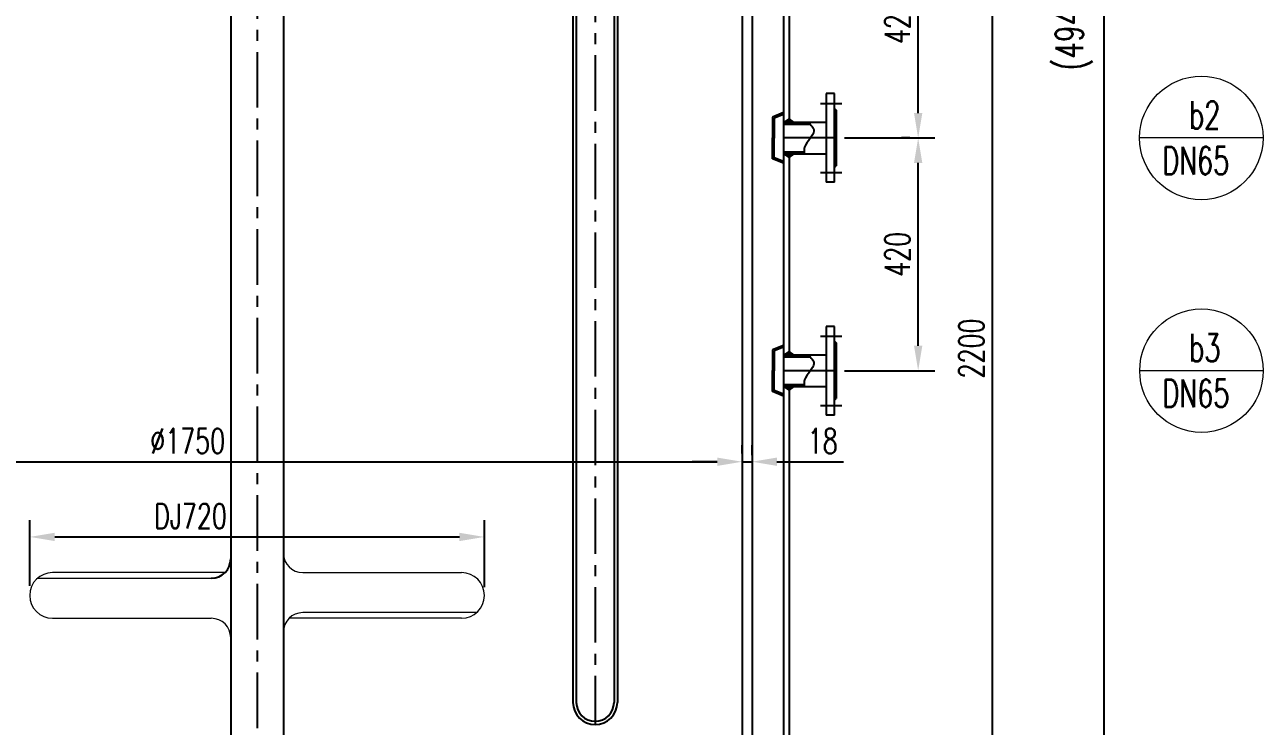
# Model space of a CAD drawing. Extents: x 21069 to 28494, y -750 to 9762.
# Drawn here: x 22556 to 24790, y 4949 to 6215 of the extents above; entities that cross this region are included whole.
import ezdxf

# ---------------------------------------------------------------- set-up
doc = ezdxf.new("R2010")
doc.units = 0
doc.header["$LTSCALE"] = 8
doc.linetypes.add('ACAD_ISO10W100', pattern=[18, 12, -3, 0, -3])
doc.linetypes.add('CENTER', pattern=[2, 1.25, -0.25, 0.25, -0.25])
for name, color, linetype in [('1', 1, 'Continuous'), ('2', 7, 'CENTER'), ('图层1', 1, 'Continuous'), ('图层2', 4, 'ACAD_ISO10W100')]:
    doc.layers.add(name, color=color, linetype=linetype)
doc.styles.add('hzfs', font='simplex.shx', dxfattribs={"width": 0.7, "bigfont": 'hzfs.shx'})
doc.styles.get("Standard").update_dxf_attribs({"font": 'txt', "width": 0.7, "bigfont": 'hztxt.shx'})
doc.dimstyles.new('ISO-25', dxfattribs={"dimtxt": 2.5, "dimasz": 2.5, "dimexe": 1.25, "dimexo": 0.625, "dimtad": 1, "dimtxsty": 'Standard', "dimcen": 2.5, "dimadec": 0, "dimazin": 0, "dimtfac": 1, "dimtmove": 0, "dimatfit": 3, "dimfxl": 1, "dimarcsym": 0})
doc.dimstyles.new('PVCAD$0', dxfattribs={"dimscale": 15, "dimtxt": 3, "dimasz": 3, "dimexe": 2, "dimexo": 1, "dimgap": 1, "dimtad": 1, "dimdec": 0, "dimzin": 0, "dimdsep": 46, "dimtxsty": 'hzfs', "dimcen": 2.5, "dimclrd": 4, "dimclre": 4, "dimadec": 0, "dimazin": 0, "dimtfac": 1, "dimtmove": 0, "dimatfit": 0, "dimfxl": 1, "dimarcsym": 0})

# ---------------------------------------------------------------- blocks, each defined once
blk = doc.blocks.new('*D154')
at = {"layer": '1', "color": 4, "lineweight": -2}
for p, q in [((24326.3, 8801.5), (24514.3, 8801.5)), ((24503, 8761.5), (24503, 3712)), ((22980.5, 3672), (24514.3, 3672))]:
    blk.add_line(p, q, dxfattribs=at)
at = {"layer": '1', "color": 4}
for points in [[(24496.4, 8761.5), (24509.7, 8761.5), (24503, 8801.5)], [(24496.4, 3712), (24509.7, 3712), (24503, 3672)]]:
    blk.add_solid(points, dxfattribs=at)
at = {"layer": 'Defpoints', "color": 0}
for p in [(24326.3, 8801.5), (22980.5, 3672), (24503, 3672)]:
    blk.add_point(p, dxfattribs=at)
at = {"layer": '1', "color": 7, "lineweight": 13, "insert": (24448.7, 6213.6), "char_height": 50, "attachment_point": 5, "rotation": 90, "style": 'hzfs'}
blk.add_mtext('(4940)', dxfattribs=at)
blk = doc.blocks.new('*D170')
at = {"layer": '2', "color": 4, "linetype": 'ByBlock', "lineweight": -2}
for p, q in [((22100.1, 5570.3), (22100.1, 5396.2)), ((23850.2, 5570), (23850.2, 5396.2)), ((22145.1, 5426.2), (23805.2, 5426.2))]:
    blk.add_line(p, q, dxfattribs=at)
at = {"layer": '2', "color": 4, "linetype": 'ByBlock'}
for points in [[(22145.1, 5433.7), (22145.1, 5418.7), (22100.1, 5426.2)], [(23805.2, 5433.7), (23805.2, 5418.7), (23850.2, 5426.2)]]:
    blk.add_solid(points, dxfattribs=at)
at = {"layer": 'Defpoints', "color": 0, "linetype": 'ByBlock'}
for p in [(22100.1, 5585.3), (23850.2, 5585), (23850.2, 5426.2)]:
    blk.add_point(p, dxfattribs=at)
at = {"layer": '2', "color": 0, "linetype": 'ByBlock', "lineweight": 13, "insert": (22849.9, 5463.7), "char_height": 45, "attachment_point": 5, "style": 'hzfs'}
blk.add_mtext('%%C1750', dxfattribs=at)
blk = doc.blocks.new('*D171')
at = {"layer": '2', "color": 4, "linetype": 'ByBlock', "lineweight": -2}
for p, q in [((23930.1, 6730.5), (24331.3, 6730.5)), ((24301.3, 6685.5), (24301.3, 4575.5)), ((23883.1, 4530.5), (24331.3, 4530.5))]:
    blk.add_line(p, q, dxfattribs=at)
at = {"layer": '2', "color": 4, "linetype": 'ByBlock'}
for points in [[(24293.8, 6685.5), (24308.8, 6685.5), (24301.3, 6730.5)], [(24293.8, 4575.5), (24308.8, 4575.5), (24301.3, 4530.5)]]:
    blk.add_solid(points, dxfattribs=at)
at = {"layer": 'Defpoints', "color": 0, "linetype": 'ByBlock'}
for p in [(23915.1, 6730.5), (23868.1, 4530.5), (24301.3, 4530.5)]:
    blk.add_point(p, dxfattribs=at)
at = {"layer": '2', "color": 0, "linetype": 'ByBlock', "lineweight": 13, "insert": (24263.8, 5630.5), "char_height": 45, "attachment_point": 5, "rotation": 90, "style": 'hzfs'}
blk.add_mtext('2200', dxfattribs=at)
blk = doc.blocks.new('*D161')
at = {"layer": '1', "color": 4, "linetype": 'ByBlock', "lineweight": -2}
for p, q in [((24152.8, 6430.5), (24137.8, 6430.5)), ((24167.8, 6055.5), (24167.8, 6385.5)), ((24035.1, 6010.5), (24197.8, 6010.5))]:
    blk.add_line(p, q, dxfattribs=at)
at = {"layer": '1', "color": 4, "linetype": 'ByBlock'}
for points in [[(24160.3, 6385.5), (24175.3, 6385.5), (24167.8, 6430.5)], [(24160.3, 6055.5), (24175.3, 6055.5), (24167.8, 6010.5)]]:
    blk.add_solid(points, dxfattribs=at)
at = {"layer": 'Defpoints', "color": 0, "linetype": 'ByBlock'}
for p in [(24167.8, 6430.5), (24167.8, 6430.5), (24020.1, 6010.5)]:
    blk.add_point(p, dxfattribs=at)
at = {"layer": '1', "color": 0, "linetype": 'ByBlock', "lineweight": 13, "insert": (24130.3, 6220.5), "char_height": 45, "attachment_point": 5, "rotation": 90, "style": 'hzfs'}
blk.add_mtext('420', dxfattribs=at)
blk = doc.blocks.new('*D162')
at = {"layer": '1', "color": 4, "linetype": 'ByBlock', "lineweight": -2}
for p, q in [((24152.8, 6010.5), (24137.8, 6010.5)), ((24167.8, 5635.5), (24167.8, 5965.5)), ((24035.1, 5590.5), (24197.8, 5590.5))]:
    blk.add_line(p, q, dxfattribs=at)
at = {"layer": '1', "color": 4, "linetype": 'ByBlock'}
for points in [[(24160.3, 5965.5), (24175.3, 5965.5), (24167.8, 6010.5)], [(24160.3, 5635.5), (24175.3, 5635.5), (24167.8, 5590.5)]]:
    blk.add_solid(points, dxfattribs=at)
at = {"layer": 'Defpoints', "color": 0, "linetype": 'ByBlock'}
for p in [(24167.8, 6010.5), (24167.8, 6010.5), (24020.1, 5590.5)]:
    blk.add_point(p, dxfattribs=at)
at = {"layer": '1', "color": 0, "linetype": 'ByBlock', "lineweight": 13, "insert": (24130.3, 5800.5), "char_height": 45, "attachment_point": 5, "rotation": 90, "style": 'hzfs'}
blk.add_mtext('420', dxfattribs=at)
blk = doc.blocks.new('*D167')
at = {"layer": '1', "color": 4, "linetype": 'ByBlock', "lineweight": -2}
for p, q in [((22565, 5202), (22565, 5320.5)), ((23385.2, 5199.8), (23385.2, 5320.5)), ((22610, 5290.5), (23340.2, 5290.5))]:
    blk.add_line(p, q, dxfattribs=at)
at = {"layer": '1', "color": 4, "linetype": 'ByBlock'}
for points in [[(22610, 5298), (22610, 5283), (22565, 5290.5)], [(23340.2, 5298), (23340.2, 5283), (23385.2, 5290.5)]]:
    blk.add_solid(points, dxfattribs=at)
at = {"layer": 'Defpoints', "color": 0, "linetype": 'ByBlock'}
for p in [(23385.2, 5290.5), (22565, 5187), (23385.2, 5184.8)]:
    blk.add_point(p, dxfattribs=at)
at = {"layer": '1', "color": 0, "linetype": 'ByBlock', "lineweight": 13, "insert": (22855.1, 5328), "char_height": 45, "attachment_point": 5, "style": 'hzfs'}
blk.add_mtext('DJ720', dxfattribs=at)
blk = doc.blocks.new('*D153')
at = {"layer": '2', "color": 4, "linetype": 'ByBlock', "lineweight": -2}
for p, q in [((23850.2, 5441.2), (23850.2, 5456.2)), ((23868.1, 5438.2), (23868.1, 5456.2)), ((23805.2, 5426.2), (23760.2, 5426.2)), ((23850.2, 5426.2), (23868.1, 5426.2)), ((23913.1, 5426.2), (24033.1, 5426.2))]:
    blk.add_line(p, q, dxfattribs=at)
at = {"layer": '2', "color": 4, "linetype": 'ByBlock'}
for points in [[(23805.2, 5433.7), (23805.2, 5418.7), (23850.2, 5426.2)], [(23913.1, 5433.7), (23913.1, 5418.7), (23868.1, 5426.2)]]:
    blk.add_solid(points, dxfattribs=at)
at = {"layer": 'Defpoints', "color": 0, "linetype": 'ByBlock'}
for p in [(23850.2, 5426.2), (23868.1, 5426.2), (23868.1, 5423.2)]:
    blk.add_point(p, dxfattribs=at)
at = {"layer": '2', "color": 0, "linetype": 'ByBlock', "lineweight": 13, "insert": (23995.6, 5463.7), "char_height": 45, "attachment_point": 5, "style": 'hzfs'}
blk.add_mtext('18', dxfattribs=at)

msp = doc.modelspace()

# ---------------------------------------------------------------- hatches: boundary and pattern name
at = {"lineweight": 13}
h = msp.add_hatch(color=256, dxfattribs=at)
h.paths.add_polyline_path([(23935.074, 6038.98), (23935.072, 6045.827), (23944.211, 6038.98)])
h.paths.add_polyline_path([(23925.074, 6038.98), (23935.072, 6045.827), (23935.074, 6038.98)])
h = msp.add_hatch(color=256, dxfattribs=at)
h.paths.add_polyline_path([(23935.072, 5975.133), (23944.211, 5981.98), (23935.074, 5981.98)])
h.paths.add_polyline_path([(23935.072, 5975.133), (23935.074, 5981.98), (23925.074, 5981.98)])
h = msp.add_hatch(color=256, dxfattribs=at)
h.paths.add_polyline_path([(23935.074, 5618.98), (23935.072, 5625.827), (23944.211, 5618.98)])
h.paths.add_polyline_path([(23925.074, 5618.98), (23935.072, 5625.827), (23935.074, 5618.98)])
h = msp.add_hatch(color=256, dxfattribs=at)
h.paths.add_polyline_path([(23935.072, 5555.133), (23944.211, 5561.98), (23935.074, 5561.98)])
h.paths.add_polyline_path([(23935.072, 5555.133), (23935.074, 5561.98), (23925.074, 5561.98)])

# ---------------------------------------------------------------- linework, layer by layer
for p, q in [((23925.074, 6038.98), (23935.072, 6045.827)), ((23935.072, 6045.827), (23944.211, 6038.98)), ((24790.059, 6010.521), (24567.188, 6010.521)), ((23925.074, 5981.98), (23935.072, 5975.133)), ((23935.072, 5975.133), (23944.211, 5981.98)), ((23925.074, 5618.98), (23935.072, 5625.827)), ((23935.072, 5625.827), (23944.211, 5618.98)), ((24790.313, 5590.521), (24567.441, 5590.521)), ((23925.074, 5561.98), (23935.072, 5555.133)), ((23935.072, 5555.133), (23944.211, 5561.98))]:
    msp.add_line(p, q, dxfattribs=at)
for centre in [(24678.624, 6010.521), (24678.877, 5590.521)]:
    msp.add_circle(centre, 111.436, dxfattribs=at)
for points in [[(23968.222, 6038.98), (23975.101, 6034.035), (23987.139, 6021.039), (23962.064, 6000.691), (23961.588, 5985.969), (23962.215, 5981.98)], [(23968.222, 5618.98), (23975.101, 5614.035), (23987.139, 5601.039), (23962.064, 5580.691), (23961.588, 5565.969), (23962.215, 5561.98)]]:
    msp.add_open_spline(points, degree=3, knots=[14.97707616, 14.97707616, 14.97707616, 14.97707616, 37.26813391, 70.90218916, 83.20334943, 83.20334943, 83.20334943, 83.20334943])
at = {"layer": '1', "lineweight": 13}
for p, q in [((22579.031, 5215.924), (22892.574, 5215.924)), ((22917.311, 5226.163), (22606.238, 5226.163)), ((23057.574, 5226.163), (23343.91, 5226.163)), ((22606.238, 5143.627), (22892.574, 5143.627)), ((23343.91, 5143.627), (23032.838, 5143.627)), ((23371.118, 5153.867), (23057.574, 5153.867)), ((23022.574, 5118.867), (23022.574, 5099.888)), ((22927.574, 5108.627), (22927.574, 5099.888))]:
    msp.add_line(p, q, dxfattribs=at)
at = {"layer": '1'}
msp.add_arc((22892.574, 5250.924), 35, 270, 0, dxfattribs=at)
at = {"layer": '1', "lineweight": 13}
for centre, radius, start, end in [((23057.574, 5261.163), 35, 180.000042, 269.999983), ((22606.238, 5184.895), 41.268, 90, 270), ((23343.91, 5184.895), 41.268, 270, 90), ((22892.574, 5108.627), 35, 0, 90), ((23057.574, 5118.867), 35, 90, 180)]:
    msp.add_arc(centre, radius, start, end, dxfattribs=at)
at = {"layer": '图层1'}
for p, q in [((23545.074, 7202.138), (23545.074, 5751.844)), ((23551.074, 7212.138), (23551.074, 5751.431)), ((23619.074, 7212.138), (23619.074, 5761.53)), ((23625.074, 7202.138), (23625.074, 5760.024)), ((23850.414, 6730.48), (23850.074, 4490.48)), ((23868.074, 6730.48), (23868.074, 4490.48)), ((23925.074, 6560.48), (23925.074, 4490.48)), ((23935.074, 6401.98), (23935.074, 6038.98)), ((22927.574, 6320.655), (22927.574, 4615.142)), ((23022.574, 6320.655), (23022.574, 4540.805)), ((24002.074, 6090.48), (24002.074, 5930.48)), ((24017.074, 6090.48), (24002.074, 6090.48)), ((24017.074, 5930.48), (24017.074, 6090.48)), ((23924.888, 6056.206), (23905.017, 6048.267)), ((24017.074, 6063.561), (24020.074, 6060.48)), ((24020.074, 6060.48), (24020.074, 6010.48)), ((23905.017, 6048.267), (23905.017, 6010.335)), ((23925.074, 6053.05), (23908.017, 6046.235)), ((23908.017, 6046.235), (23908.017, 6010.335)), ((23925.074, 6038.98), (24002.074, 6038.98)), ((23925.074, 6035.48), (23972.653, 6035.48)), ((23905.017, 5972.693), (23905.017, 6010.625)), ((23908.017, 5974.725), (23908.017, 6010.625)), ((24020.074, 6010.48), (24020.074, 5960.48)), ((24020.074, 5966.775), (24020.074, 6010.48)), ((23924.888, 5964.754), (23905.017, 5972.693)), ((23925.074, 5967.91), (23908.017, 5974.725)), ((23925.074, 5985.48), (23961.869, 5985.48)), ((23925.074, 5981.98), (24002.074, 5981.98)), ((23935.074, 5981.98), (23935.074, 5618.98)), ((24017.074, 5957.399), (24020.074, 5960.48)), ((24017.074, 5930.48), (24002.074, 5930.48)), ((23545.074, 5751.844), (23545.074, 4991.757)), ((23551.074, 5751.431), (23551.074, 4991.757)), ((23619.074, 5761.53), (23619.074, 4991.757)), ((23625.074, 5760.024), (23625.074, 4991.757)), ((24002.074, 5670.48), (24002.074, 5510.48)), ((24017.074, 5670.48), (24002.074, 5670.48)), ((24017.074, 5510.48), (24017.074, 5670.48)), ((23924.888, 5636.206), (23905.017, 5628.267)), ((23925.074, 5633.05), (23908.017, 5626.235)), ((24017.074, 5643.561), (24020.074, 5640.48)), ((24020.074, 5640.48), (24020.074, 5590.48)), ((23905.017, 5628.267), (23905.017, 5590.335)), ((23908.017, 5626.235), (23908.017, 5590.335)), ((23925.074, 5618.98), (24002.074, 5618.98)), ((23925.074, 5615.48), (23972.653, 5615.48)), ((23905.017, 5552.693), (23905.017, 5590.625)), ((23908.017, 5554.725), (23908.017, 5590.625)), ((24020.074, 5590.48), (24020.074, 5540.48)), ((24020.074, 5546.775), (24020.074, 5590.48)), ((23925.074, 5565.48), (23961.869, 5565.48)), ((23924.888, 5544.754), (23905.017, 5552.693)), ((23925.074, 5547.91), (23908.017, 5554.725)), ((23925.074, 5561.98), (24002.074, 5561.98)), ((23935.074, 5561.98), (23935.074, 4476.48)), ((24017.074, 5537.399), (24020.074, 5540.48)), ((24017.074, 5510.48), (24002.074, 5510.48))]:
    msp.add_line(p, q, dxfattribs=at)
for radius in [40, 34]:
    msp.add_arc((23585.074, 4991.757), radius, 180, 0, dxfattribs=at)
at = {"layer": '图层2', "linetype": 'CENTER', "ltscale": 10}
for p, q in [((22975.074, 8885.636), (22975.074, 3908.98)), ((23585.074, 7279.757), (23585.074, 4951.757))]:
    msp.add_line(p, q, dxfattribs=at)
at = {"layer": '图层2'}
for p, q in [((23991.741, 6072.98), (24030.323, 6072.98)), ((24020.074, 6010.48), (23925.074, 6010.48)), ((23991.741, 5947.98), (24030.323, 5947.98)), ((23991.741, 5652.98), (24030.323, 5652.98)), ((24020.074, 5590.48), (23925.074, 5590.48)), ((23991.741, 5527.98), (24030.323, 5527.98))]:
    msp.add_line(p, q, dxfattribs=at)

# ---------------------------------------------------------------- texts
at = {"lineweight": 13, "style": 'hzfs', "width": 0.68}
for s, p in [('b2', (24656.147, 6026.797)), ('DN65', (24608.166, 5944.604)), ('b3', (24656.4, 5606.797)), ('DN65', (24608.419, 5524.604))]:
    msp.add_text(s, height=50, dxfattribs=at).set_placement(p)

# ---------------------------------------------------------------- dimensions: what is measured, and where the dimension line sits
at = {"layer": '1', "lineweight": 13}
dim = msp.add_linear_dim(base=(24503.041, 3672.03), p1=(24326.348, 8801.466), p2=(22980.497, 3672.03), angle=90, text='(4940)', dimstyle='ISO-25', override={"dimtxt": 50, "dimasz": 40, "dimexe": 11.25, "dimexo": 0, "dimgap": 16.25, "dimtxsty": 'hzfs', "dimcen": 0, "dimclrd": 4, "dimclre": 4, "dimclrt": 7, "dimtfac": 0.7, "dimatfit": 2}, dxfattribs=at)
dim.commit()
dim.dimension.update_dxf_attribs({"geometry": '*D154', "text_midpoint": (24503.041, 6213.599), "dimtype": 160})
at = {"layer": '1', "linetype": 'ByBlock', "lineweight": 13}
for base, p1, p2, picture, middle in [((24167.848, 6430.48), (24020.074, 6010.48), (24167.848, 6430.48), '*D161', (24130.348, 6220.48)), ((24167.848, 6010.48), (24020.074, 5590.48), (24167.848, 6010.48), '*D162', (24130.348, 5800.48))]:
    dim = msp.add_linear_dim(base=base, p1=p1, p2=p2, angle=90, dimstyle='PVCAD$0', dxfattribs=at)
    dim.commit()
    dim.dimension.update_dxf_attribs({"geometry": picture, "text_midpoint": middle})
dim = msp.add_linear_dim(base=(23385.178, 5290.465), p1=(22565.024, 5187.003), p2=(23385.178, 5184.783), text='DJ720', dimstyle='PVCAD$0', dxfattribs=at)
dim.commit()
dim.dimension.update_dxf_attribs({"geometry": '*D167', "text_midpoint": (22855.085, 5290.465), "dimtype": 160})
at = {"layer": '2', "linetype": 'ByBlock', "lineweight": 13}
dim = msp.add_linear_dim(base=(24301.298, 4530.48), p1=(23915.074, 6730.48), p2=(23868.074, 4530.48), angle=90, dimstyle='PVCAD$0', dxfattribs=at)
dim.commit()
dim.dimension.update_dxf_attribs({"geometry": '*D171', "text_midpoint": (24263.798, 5630.48)})
dim = msp.add_linear_dim(base=(23850.24, 5426.218), p1=(22100.074, 5585.302), p2=(23850.24, 5585.036), text='%%C<>', dimstyle='PVCAD$0', dxfattribs=at)
dim.commit()
dim.dimension.update_dxf_attribs({"geometry": '*D170', "text_midpoint": (22849.912, 5426.218), "dimtype": 160})
dim = msp.add_linear_dim(base=(23868.074, 5426.218), p1=(23850.24, 5426.218), p2=(23868.074, 5423.237), dimstyle='PVCAD$0', dxfattribs=at)
dim.commit()
dim.dimension.update_dxf_attribs({"geometry": '*D153', "text_midpoint": (23995.574, 5463.718)})

doc.saveas('drawing.dxf')
